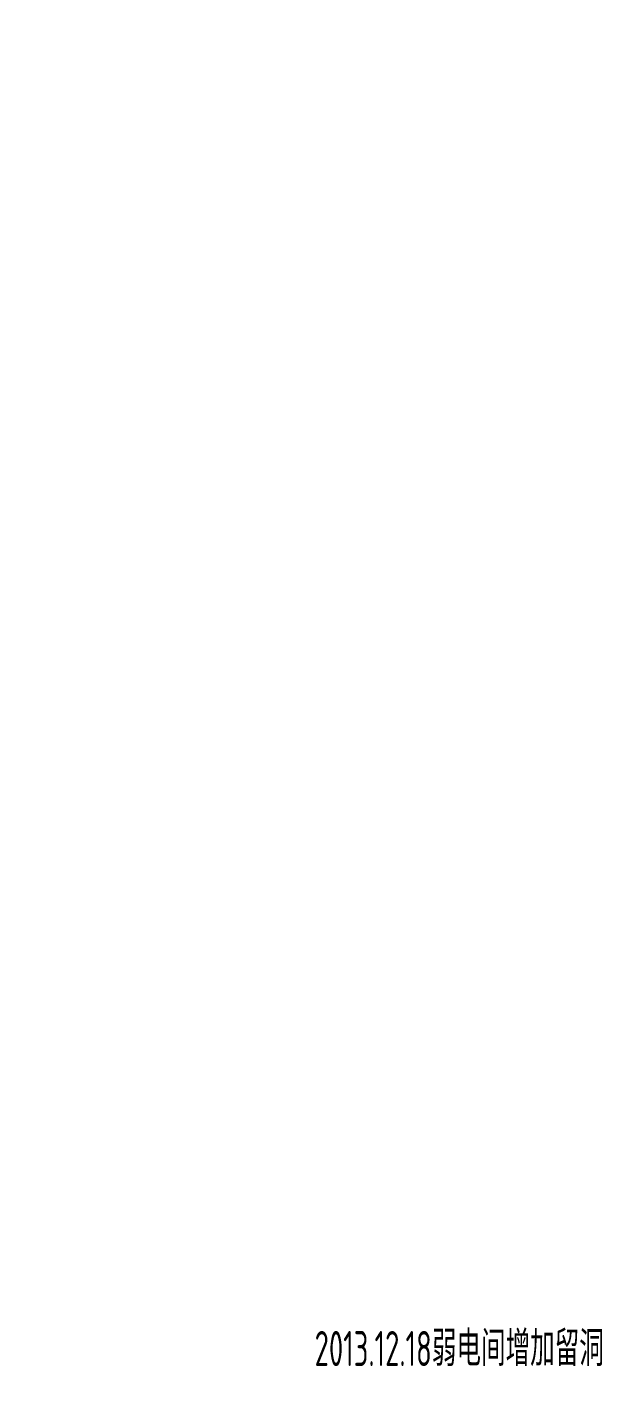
# Model space of a CAD drawing. Header units: millimetres. Extents: x 11515858 to 24947533, y -12784974 to -6116114.
# Drawn here: x 11781900 to 11800330, y -6352098 to -6308889 of the extents above; entities that cross this region are included whole.
import ezdxf
from ezdxf.enums import TextEntityAlignment as Align

# ---------------------------------------------------------------- set-up
doc = ezdxf.new("R2010")
doc.units = ezdxf.units.MM
doc.header["$LTSCALE"] = 10
for name, color, linetype in [('A2-RB-F2$0$A-DIMS-100', 1, 'Continuous'), ('A2-RI-F2$0$A-STRS', 50, 'Continuous'), ('A2-RI-F2$0$A-SYMB-AREA', 4, 'Continuous'), ('A2-RI-F2$0$A-SYMB-NAME', 4, 'Continuous')]:
    doc.layers.add(name, color=color, linetype=linetype)
doc.styles.add('A2-RB-F2$0$XD2008', font='hzs.shx', dxfattribs={"width": 0.7, "bigfont": 'hztxt.shx'})
doc.styles.add('A2-RI-F2$0$ECADI', font='hzs.shx', dxfattribs={"width": 0.7, "bigfont": 'hztxt.shx'})
doc.dimstyles.new('A2-RB-F2$0$XD100', dxfattribs={"dimscale": 100, "dimtxt": 3.5, "dimasz": 1.5, "dimexe": 1, "dimexo": 2, "dimgap": 0.5, "dimtad": 1, "dimdec": 0, "dimdsep": 46, "dimtxsty": 'A2-RB-F2$0$XD2008', "dimcen": 2.5, "dimclrt": 4, "dimaunit": 1, "dimadec": 0, "dimazin": 0, "dimtfac": 1, "dimtdec": 0, "dimtix": 1, "dimtmove": 1, "dimatfit": 3, "dimfxl": 0, "dimtolj": 1, "dimtzin": 0, "dimarcsym": 0})

# ---------------------------------------------------------------- blocks, each defined once
blk = doc.blocks.new('A2-RB-F2$0$_ArchTick')
at = {"color": 0, "linetype": 'ByBlock', "const_width": 0.4}
blk.add_lwpolyline([(-0.5, -0.5), (0.5, 0.5)], dxfattribs=at)
blk = doc.blocks.new('*D408')
at = {"layer": 'A2-RB-F2$0$A-DIMS-100', "color": 0, "lineweight": -2, "transparency": 16777216}
blk.add_line((11782413, -6380712), (11782236, -6382445), dxfattribs=at)
at = {"layer": 'Defpoints', "color": 0, "transparency": 16777216}
for p in [(11790118, -6305528), (11782236, -6382445)]:
    blk.add_point(p, dxfattribs=at)
at = {"layer": 'A2-RB-F2$0$A-DIMS-100', "color": 0, "lineweight": -2, "transparency": 16777216, "xscale": 100, "yscale": 100, "zscale": 100, "rotation": 264.1493711769298}
blk.add_blockref('A2-RB-F2$0$_ArchTick', (11782236, -6382445), dxfattribs=at)
at = {"layer": 'A2-RB-F2$0$A-DIMS-100', "color": 4, "transparency": 16777216, "insert": (11782116, -6381406), "char_height": 350, "attachment_point": 5, "rotation": 84.1494, "style": 'A2-RB-F2$0$XD2008'}
blk.add_mtext('\\A1;R77300', dxfattribs=at)
blk = doc.blocks.new('A2-RI-F2$0$5erhfh')
at = {"layer": 'A2-RI-F2$0$A-SYMB-AREA', "style": 'A2-RI-F2$0$ECADI', "width": 0.7}
blk.add_attdef('340M2', text='', height=2.5, dxfattribs=at).set_placement((0, 1.25), align=Align.MIDDLE_LEFT)
at = {"layer": 'A2-RI-F2$0$A-SYMB-NAME', "style": 'A2-RI-F2$0$ECADI', "width": 0.7}
blk.add_attdef('CHINESENAME', (-12.29, 3.09), '', height=4.5, dxfattribs=at)
blk = doc.blocks.new('A2-RB-F2')
at = {"layer": 'A2-RB-F2$0$A-DIMS-100'}
dim = blk.add_radius_dim(center=(11790117.6, -6305527.5), mpoint=(11782235.9, -6382444.8), text='R77300', dimstyle='A2-RB-F2$0$XD100', override={"dimasz": 1, "dimblk1": 'A2-RB-F2$0$_ArchTick', "dimblk2": 'A2-RB-F2$0$_ArchTick', "dimsah": 1}, dxfattribs=at)
dim.commit()
dim.dimension.update_dxf_attribs({"geometry": '*D408', "text_midpoint": (11782340, -6381429.3), "dimtype": 132})
blk = doc.blocks.new('A2-RI-F2')
at = {"layer": 'A2-RI-F2$0$A-STRS', "linetype": 'Continuous'}
blk.add_blockref('A2-RB-F2', (0, 0), dxfattribs=at)
at = {"layer": 'Defpoints'}
ref = blk.add_blockref('A2-RI-F2$0$5erhfh', (11794191, -6351928), dxfattribs=dict(at, xscale=250, yscale=250, zscale=250))
ref.add_attrib('CHINESENAME', '2013.12.18弱电间增加留洞', (11791118, -6351811), dxfattribs={"layer": 'A2-RI-F2$0$A-SYMB-NAME', "height": 1125, "style": 'A2-RI-F2$0$ECADI', "width": 0.7})

msp = doc.modelspace()

# ---------------------------------------------------------------- block references
for name in ['A2-RI-F2', 'A2-RB-F2']:
    msp.add_blockref(name, (0, 0))

doc.saveas('drawing.dxf')
